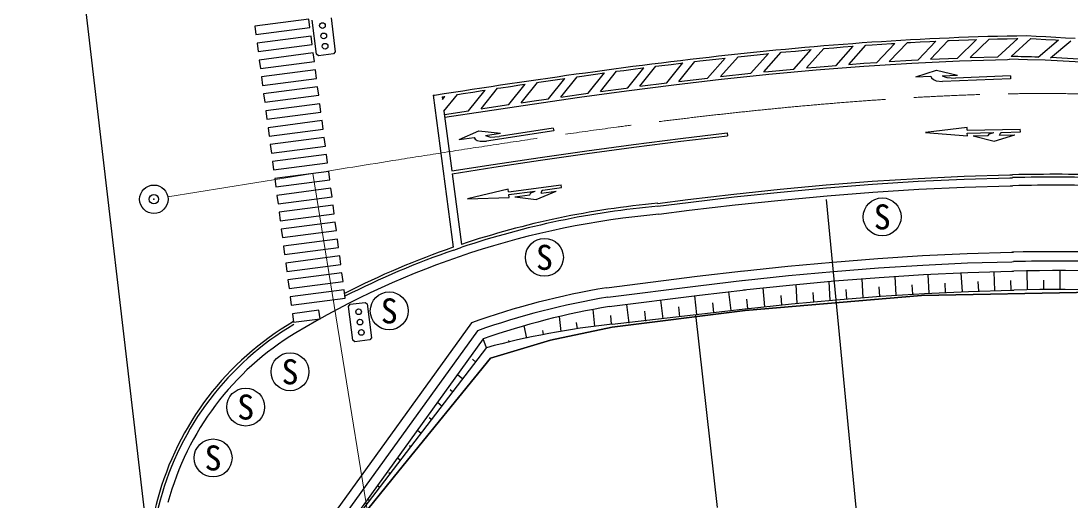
# Model space of a CAD drawing. Units: millimetres, scale not verified. Extents: x 40000 to 680000, y 20000 to 380000.
# Drawn here: x 97350 to 152746, y 274372 to 299692 of the extents above; entities that cross this region are included whole.
import ezdxf
from ezdxf.enums import TextEntityAlignment as Align

# ---------------------------------------------------------------- set-up
doc = ezdxf.new("R2010")
doc.units = ezdxf.units.MM
doc.header["$LTSCALE"] = 1000
doc.header["$PDMODE"] = 32
doc.header["$PDSIZE"] = 500
doc.linetypes.add('CHAIN', pattern=[18.5, 12, -1.5, 3.5, -1.5])
for name, color, linetype, lineweight in [('M-BGD', 7, 'Continuous', 25), ('M-BGD-EXST', 7, 'Continuous', 25), ('M-BMK', 2, 'CHAIN', 13), ('M-BMK-OTRS', 5, 'Continuous', 25), ('M-BMK-ROW', 30, 'Continuous', 25), ('M-BMK-SRVR', 3, 'Continuous', 25), ('M-STR-HTXT', 7, 'Continuous', 13), ('M-STR-STRC', 7, 'Continuous', 25)]:
    doc.layers.add(name, color=color, linetype=linetype, lineweight=lineweight)
doc.layers.add('M-OTRS', color=6, linetype='Continuous')
doc.styles.add('ＭＳ ゴシック', font='')
doc.styles.get('ＭＳ ゴシック').set_extended_font_data('MS Gothic')

msp = doc.modelspace()

# ---------------------------------------------------------------- linework, layer by layer
at = {"layer": 'M-BGD'}
for p, q in [((147061, 285413), (146994, 286411)), ((148783, 285470), (148736, 286469)), ((150505, 285512), (150477, 286512)), ((152228, 285523), (152219, 286523)), ((140081, 284956), (140023, 285955)), ((141826, 285098), (141768, 286096)), ((143572, 285223), (143513, 286221)), ((145304, 285329), (145255, 286328)), ((146168, 285370), (146147, 285870)), ((147922, 285444), (147894, 285943)), ((149644, 285495), (149625, 285995)), ((151366, 285521), (151357, 286021)), ((134718, 285412), (134827, 284418)), ((136516, 285611), (136613, 284616)), ((138338, 284794), (138279, 285793)), ((139210, 284875), (139180, 285374)), ((140954, 285029), (140924, 285528)), ((142699, 285167), (142669, 285666)), ((144439, 285278), (144412, 285777)), ((129332, 284744), (129441, 283750)), ((131127, 284972), (131236, 283978)), ((132922, 285200), (133030, 284206)), ((133862, 284819), (133911, 284311)), ((135659, 285018), (135708, 284521)), ((137469, 285209), (137518, 284711)), ((127542, 284473), (127639, 283590)), ((130270, 284379), (130321, 283862)), ((132065, 284607), (132116, 284090)), ((132977, 284203), (134114, 274035)), ((121138, 283772), (107094, 264315)), ((125764, 284096), (125849, 283320)), ((126671, 283787), (126719, 283461)), ((128476, 284151), (128520, 283695)), ((121452, 283353), (107588, 264144)), ((123906, 283611), (124036, 282969)), ((124892, 283363), (124925, 283152)), ((121762, 282928), (113234, 271113)), ((121925, 282459), (121761, 282931)), ((123093, 282845), (123113, 282760)), ((113234, 271113), (121956, 282468)), ((121186, 281846), (121366, 281700)), ((120400, 281041), (120683, 280810)), ((120006, 280247), (120157, 280125)), ((119345, 279579), (119586, 279382)), ((118896, 278785), (119038, 278669)), ((118289, 278117), (118489, 277954)), ((117868, 277305), (117944, 277244)), ((117234, 276655), (117392, 276526)), ((116772, 275876), (116847, 275816)), ((116179, 275193), (116295, 275098)), ((115676, 274447), (115750, 274388))]:
    msp.add_line(p, q, dxfattribs=at)
for points in [[(131033, 289503), (132630, 289706), (135062, 289990), (137491, 290246), (139917, 290471), (142340, 290662), (144759, 290817), (147174, 290931), (149585, 291003), (149716, 291004)], [(135403, 286500), (137837, 286756), (140218, 286977), (142590, 287164), (144954, 287315), (147310, 287427), (149657, 287497), (149756, 287498)], [(135455, 286002), (137887, 286259), (140260, 286479), (142626, 286666), (144982, 286816), (147329, 286927), (149667, 286997), (149762, 286998)], [(128270, 285618), (133054, 286225), (135496, 286510)], [(135508, 285505), (137936, 285761), (140303, 285981), (142661, 286167), (145010, 286317), (147349, 286427), (149677, 286497), (149767, 286498)], [(128342, 285123), (133115, 285728), (135554, 286013)], [(128405, 284627), (133175, 285232), (135612, 285517)], [(135613, 284511), (138035, 284766), (140389, 284984), (142732, 285169), (145065, 285318), (147387, 285428), (149698, 285497), (149778, 285498)], [(128563, 283699), (133296, 284239), (135728, 284523)]]:
    msp.add_lwpolyline(points, dxfattribs=at)
for centre, radius, start, end in [((151960, 191064), 99966, 88.29033, 91.28127), ((135059, 244683), 45000, 95.1324, 121.0317), ((151960, 190885), 96638, 85.95493, 91.33632), ((151972, 191176), 95848, 88.28542, 91.32126), ((151972, 191176), 95348, 84.76073, 91.32126), ((135060, 244677), 41500, 99.4163, 109.6001), ((151972, 191176), 94348, 84.76073, 91.32126), ((135060, 244677), 41000, 99.4296, 109.3832), ((135060, 244677), 40500, 99.4296, 109.1692), ((133239, 240297), 43654, 96.1487, 105.0209), ((119593, 270389), 15000, 121.0317, 164.8894)]:
    msp.add_arc(centre, radius, start, end, dxfattribs=at)
at = {"layer": 'M-BGD-EXST'}
for p, q in [((112954, 297950), (112730, 299736)), ((113722, 299860), (113946, 298074)), ((113946, 298074), (113860, 297963)), ((113066, 297863), (112954, 297950)), ((113860, 297963), (113066, 297863)), ((114640, 284635), (114726, 284747)), ((114726, 284747), (115519, 284851)), ((115519, 284851), (115632, 284765)), ((115632, 284765), (115865, 282980)), ((114873, 282850), (114640, 284635)), ((114985, 282764), (114873, 282850)), ((115778, 282868), (114985, 282764)), ((115865, 282980), (115778, 282868))]:
    msp.add_line(p, q, dxfattribs=at)
for centre, radius in [((113270, 299451), 150), ((113338, 298905), 150), ((113407, 298359), 150), ((142828, 289359), 1000), ((124991, 287224), 1000), ((116796, 284400), 1000), ((115181, 284353), 150), ((115252, 283808), 150), ((115323, 283262), 150), ((111557, 281188), 1000), ((109216, 279328), 1000), ((107494, 276643), 1000)]:
    msp.add_circle(centre, radius, dxfattribs=at)
at = {"layer": 'M-BMK'}
msp.add_line((105107, 290410), (112758, 291647), dxfattribs=at)
msp.add_spline([(112758, 291647), (122437, 293179), (132145, 294521), (141896, 295481), (151687, 295867), (161476, 295485)], degree=3, dxfattribs=at)
at = {"layer": 'M-BMK-OTRS'}
for p, q in [((97350, 329440), (105211, 262358)), ((154280, 285401), (144905, 285214)), ((144905, 285214), (135592, 284413)), ((135592, 284413), (128575, 283546)), ((128575, 283546), (125314, 282859)), ((125314, 282859), (122147, 281905)), ((122147, 281905), (117311, 275967)), ((117311, 275967), (113251, 270983))]:
    msp.add_line(p, q, dxfattribs=at)
at = {"layer": 'M-BMK-ROW'}
for p, q in [((144905, 285214), (154280, 285401)), ((135592, 284413), (144905, 285214)), ((128575, 283546), (135592, 284413)), ((125314, 282859), (128575, 283546)), ((122147, 281905), (125314, 282859)), ((117311, 275967), (122147, 281905)), ((113251, 270983), (117311, 275967))]:
    msp.add_line(p, q, dxfattribs=at)
at = {"layer": 'M-BMK-SRVR'}
msp.add_circle((104367, 290290), 750, dxfattribs=at)
msp.add_point((104367, 290290), dxfattribs=at)
at = {"layer": 'M-OTRS'}
msp.add_point((104367, 290290), dxfattribs=at)
at = {"layer": 'M-STR-HTXT'}
msp.add_line((112758, 291647), (120337, 244755), dxfattribs=at)
at = {"layer": 'M-STR-STRC'}
for p, q in [((144722, 297641), (145668, 298631)), ((145374, 297672), (146318, 298660)), ((146807, 297740), (147807, 298716)), ((147473, 297761), (148471, 298736)), ((148934, 297805), (149993, 298768)), ((149632, 297820), (150669, 298764)), ((151060, 297784), (152134, 298696)), ((151718, 297742), (152782, 298644)), ((136579, 297006), (137500, 298041)), ((138153, 297155), (139070, 298184)), ((138835, 297218), (139747, 298242)), ((140393, 297348), (141298, 298364)), ((141065, 297401), (141966, 298412)), ((142536, 297507), (143498, 298513)), ((143199, 297549), (144157, 298552)), ((131456, 296430), (132296, 297479)), ((132095, 296508), (132933, 297554)), ((133599, 296683), (134536, 297736)), ((135888, 296933), (136816, 297974)), ((145374, 297672), (146807, 297740)), ((147473, 297761), (148934, 297805)), ((127304, 295885), (128158, 296951)), ((127951, 295973), (128804, 297038)), ((129388, 296167), (130234, 297224)), ((130030, 296249), (130875, 297305)), ((144600, 296755), (145687, 297096)), ((145687, 297096), (146798, 296838)), ((123759, 295378), (124621, 296454)), ((125209, 295589), (126069, 296662)), ((125861, 295682), (126719, 296754)), ((130030, 296249), (131456, 296430)), ((130030, 296249), (131456, 296430)), ((132095, 296508), (133599, 296683)), ((132095, 296508), (133599, 296683)), ((144600, 296755), (145399, 296785)), ((145399, 296785), (145436, 296688)), ((145436, 296688), (145534, 296605)), ((145534, 296605), (145684, 296543)), ((145684, 296543), (146010, 296508)), ((145999, 296808), (146798, 296838)), ((145999, 296808), (146244, 296704)), ((149607, 296644), (146010, 296508)), ((146244, 296704), (146704, 296684)), ((149602, 296794), (146704, 296684)), ((149602, 296794), (149607, 296644)), ((119686, 294931), (120397, 295819)), ((120990, 294959), (121858, 296043)), ((121648, 295061), (122514, 296142)), ((123104, 295280), (123968, 296359)), ((119122, 295773), (120169, 287757)), ((119586, 295693), (119605, 295550)), ((119605, 295550), (119739, 295717)), ((119686, 294931), (120097, 291786)), ((119708, 294761), (120990, 294959)), ((119708, 294761), (120990, 294959)), ((120495, 293433), (121536, 293897)), ((121536, 293897), (122669, 293767)), ((121878, 293646), (122669, 293767)), ((121878, 293646), (122135, 293570)), ((125482, 293896), (121924, 293349)), ((122135, 293570), (122593, 293604)), ((125459, 294044), (122593, 293604)), ((125459, 294044), (125482, 293896)), ((134646, 293785), (134664, 293636)), ((147316, 294077), (145122, 293803)), ((145122, 293803), (147326, 293627)), ((147319, 293927), (147316, 294077)), ((147319, 293927), (150119, 293990)), ((147323, 293777), (148722, 293809)), ((147326, 293627), (147323, 293777)), ((147626, 293634), (148426, 293652)), ((147626, 293634), (148732, 293359)), ((148426, 293652), (148488, 293746)), ((148488, 293746), (148722, 293809)), ((148732, 293359), (149825, 293683)), ((149026, 293666), (149099, 293813)), ((149026, 293666), (149825, 293683)), ((149099, 293813), (149122, 293818)), ((149122, 293818), (150122, 293840)), ((150122, 293840), (150119, 293990)), ((120495, 293433), (121285, 293555)), ((121285, 293555), (121333, 293463)), ((121333, 293463), (121440, 293391)), ((121440, 293391), (121596, 293347)), ((121596, 293347), (121924, 293349)), ((120116, 291637), (120604, 287905)), ((123075, 290830), (120924, 290317)), ((123095, 290681), (123075, 290830)), ((123095, 290681), (125871, 291051)), ((124899, 290770), (125890, 290902)), ((125890, 290902), (125871, 291051)), ((120924, 290317), (123135, 290384)), ((123115, 290533), (124503, 290717)), ((123135, 290384), (123115, 290533)), ((123432, 290424), (124225, 290529)), ((123432, 290424), (124562, 290271)), ((124225, 290529), (124276, 290630)), ((124276, 290630), (124503, 290717)), ((124562, 290271), (125613, 290714)), ((124820, 290608), (124876, 290763)), ((124820, 290608), (125613, 290714)), ((124876, 290763), (124899, 290770)), ((144116, 246188), (139894, 290280)), ((120203, 287610), (120637, 287758)), ((113142, 283985), (113083, 284431))]:
    msp.add_line(p, q, dxfattribs=at)
for points in [[(112550, 299791), (109699, 299419), (109757, 298973), (112608, 299345)], [(112666, 298899), (109816, 298526), (109874, 298080), (112725, 298452)], [(112783, 298006), (109932, 297634), (109990, 297188), (112841, 297560)], [(112900, 297114), (110049, 296742), (110107, 296295), (112958, 296668)], [(113016, 296221), (110165, 295849), (110224, 295403), (113074, 295775)], [(113133, 295329), (110282, 294957), (110340, 294511), (113191, 294883)], [(113249, 294437), (110398, 294064), (110457, 293618), (113307, 293990)], [(113366, 293544), (110515, 293172), (110573, 292726), (113424, 293098)], [(113482, 292652), (110631, 292279), (110690, 291833), (113540, 292206)], [(113599, 291759), (110748, 291387), (110806, 290941), (113657, 291313)], [(113715, 290867), (110865, 290495), (110923, 290048), (113774, 290421)], [(113832, 289974), (110981, 289602), (111039, 289156), (113890, 289528)], [(113948, 289082), (111098, 288710), (111156, 288264), (114007, 288636)], [(114065, 288190), (111214, 287817), (111272, 287371), (114123, 287743)], [(114181, 287297), (111331, 286925), (111389, 286479), (114240, 286851)], [(114298, 286405), (111447, 286032), (111505, 285586), (114356, 285959)], [(114415, 285512), (111564, 285140), (111622, 284694), (114473, 285066)]]:
    msp.add_lwpolyline(points, close=True, dxfattribs=at)
for points in [[(119122, 295773), (119195, 295784), (119691, 295861), (120188, 295939), (120684, 296015), (121181, 296092), (121678, 296168), (122176, 296243), (122673, 296318), (123171, 296392), (123669, 296466), (124168, 296540), (124666, 296613), (125165, 296685), (125664, 296756), (126163, 296827), (126663, 296897), (127163, 296967), (127663, 297035), (128163, 297103), (128664, 297170), (129165, 297237), (129666, 297302), (130167, 297367), (130669, 297430), (131171, 297493), (131673, 297555), (132176, 297616), (132679, 297676), (133182, 297734), (133685, 297792), (134189, 297849), (134693, 297904), (135197, 297959), (135701, 298012), (136206, 298064), (136711, 298115), (137216, 298164), (137722, 298212), (138228, 298259), (138734, 298305), (139241, 298349), (139747, 298392), (140254, 298434), (140762, 298474), (141269, 298512), (141777, 298550), (142285, 298585), (142793, 298619), (143302, 298652), (143811, 298682), (144320, 298712), (144829, 298739), (145339, 298765), (145849, 298789), (146359, 298812), (146869, 298833), (147380, 298851), (147891, 298869), (148402, 298884), (148913, 298897), (149424, 298909), (149431, 298909)], [(144157, 298552), (144328, 298562), (144837, 298590), (145346, 298615), (145668, 298631)], [(146318, 298660), (146365, 298662), (146875, 298683), (147385, 298702), (147807, 298716)], [(148471, 298736), (148917, 298747), (149427, 298759), (149434, 298759)], [(149431, 298909), (149936, 298918), (150450, 298925), (150964, 298900), (151477, 298873), (151989, 298843), (152501, 298812), (153012, 298779)], [(149434, 298759), (149938, 298768), (149993, 298768)], [(150669, 298764), (150957, 298750), (151468, 298723), (151980, 298694), (152122, 298685)], [(137500, 298041), (137736, 298063), (138242, 298110), (138747, 298156), (139070, 298184)], [(139747, 298242), (139760, 298243), (140266, 298284), (140773, 298324), (141280, 298363), (141298, 298364)], [(141966, 298412), (142295, 298435), (142803, 298469), (143311, 298502), (143498, 298513)], [(130875, 297305), (131189, 297344), (131691, 297406), (132194, 297467), (132296, 297479)], [(132933, 297554), (133199, 297585), (133702, 297643), (134205, 297700), (134536, 297736)], [(135229, 297811), (134297, 296765), (135888, 296933)], [(134336, 296618), (136834, 296882), (139347, 297115), (141866, 297314), (144389, 297475), (146918, 297595), (149450, 297670), (149551, 297671)], [(135229, 297811), (135717, 297863), (136221, 297915), (136726, 297965), (136816, 297974)], [(141065, 297401), (141855, 297463), (142536, 297507)], [(143199, 297549), (144381, 297625), (144722, 297641)], [(126719, 296754), (127683, 296887), (128158, 296951)], [(128804, 297038), (129184, 297088), (129685, 297153), (130186, 297218), (130234, 297224)], [(136579, 297006), (136819, 297031), (138153, 297155)], [(138835, 297218), (139334, 297264), (140393, 297348)], [(119728, 294613), (121865, 294943), (124348, 295314), (126835, 295670), (129327, 296008), (131824, 296325), (134316, 296616)], [(124621, 296454), (124688, 296464), (125186, 296536), (125685, 296608), (126069, 296662)], [(120397, 295819), (120707, 295867), (121204, 295943), (121701, 296019), (121858, 296043)], [(122514, 296142), (122696, 296170), (123193, 296244), (123691, 296318), (123968, 296359)], [(125861, 295682), (126814, 295819), (127304, 295885)], [(127951, 295973), (129307, 296157), (129388, 296167)], [(119586, 295693), (119714, 295713), (119739, 295717)], [(121648, 295061), (121843, 295091), (123104, 295280)], [(123759, 295378), (124326, 295462), (125209, 295589)], [(120097, 291786), (122293, 292125), (124760, 292494), (127228, 292847), (129698, 293183), (132168, 293496), (134646, 293785)], [(120116, 291637), (122316, 291977), (124782, 292346), (127249, 292699), (129717, 293034), (132186, 293347), (134664, 293636)], [(130961, 290073), (132560, 290276), (134999, 290561), (137435, 290817), (139868, 291043), (142299, 291235), (144727, 291390), (147152, 291505), (149573, 291577), (149710, 291578)], [(130980, 289924), (132578, 290127), (135015, 290411), (137449, 290668), (139881, 290894), (142310, 291085), (144735, 291240), (147158, 291355), (149576, 291427), (149712, 291428)], [(113083, 284431), (111680, 284248), (111739, 283801), (113142, 283985)]]:
    msp.add_lwpolyline(points, dxfattribs=at)
for centre, radius, start, end in [((148286, 215047), 82634, 68.17868, 89.12492), ((148286, 215047), 82784, 88.07967, 89.06844), ((148286, 215047), 82784, 68.17868, 87.60978), ((151960, 191067), 100538, 88.29165, 91.28266), ((151960, 191067), 100388, 88.29133, 91.28266), ((135059, 244683), 45575, 95.1324, 108.4919), ((135059, 244683), 45425, 95.1324, 108.5106), ((135059, 244683), 45575, 109.0691, 116.9003), ((135059, 244683), 45425, 109.0886, 116.9671), ((119593, 270389), 15575, 120.3055, 164.8894), ((119593, 270389), 15425, 120.5406, 164.8894), ((148556, 262569), 45575, 164.8894, 167.7074), ((148556, 262569), 45425, 164.8894, 167.6407)]:
    msp.add_arc(centre, radius, start, end, dxfattribs=at)

# ---------------------------------------------------------------- texts
at = {"layer": 'M-BGD-EXST', "style": 'ＭＳ ゴシック'}
for p in [(142828, 289359), (124991, 287224), (116796, 284400), (111557, 281188), (109216, 279328), (107494, 276643)]:
    msp.add_text('S', height=1320, dxfattribs=at).set_placement(p, align=Align.MIDDLE_CENTER)

doc.saveas('drawing.dxf')
